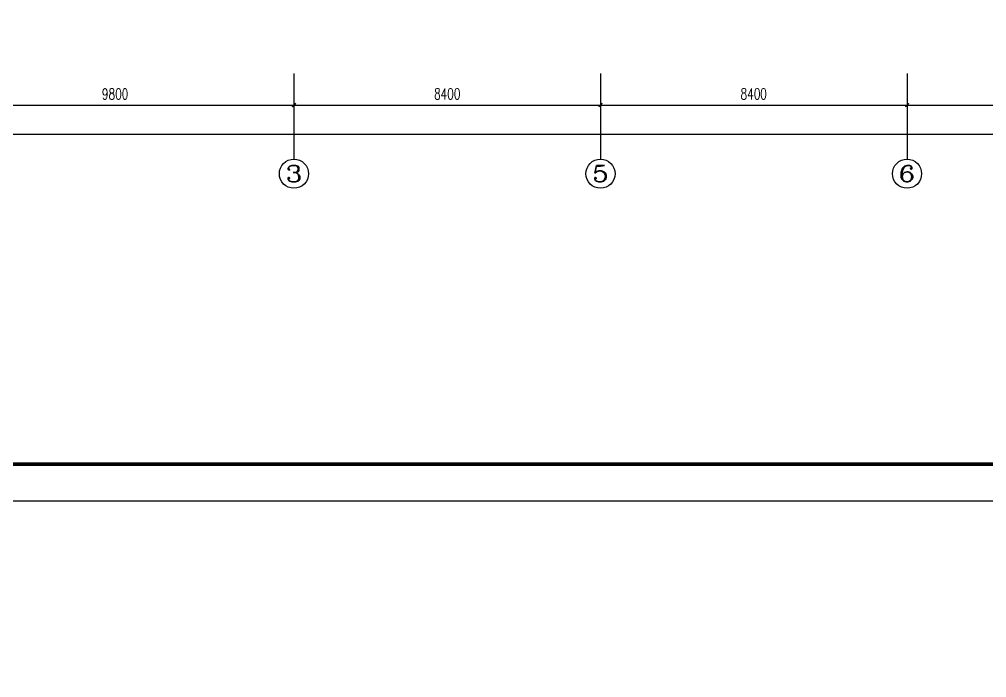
# Model space of a CAD drawing. Extents: x 2166032 to 5302137, y 581493 to 2416206.
# Drawn here: x 2570464 to 2596971, y 1105586 to 1123625 of the extents above; entities that cross this region are included whole.
import ezdxf
from ezdxf.enums import TextEntityAlignment as Align

# ---------------------------------------------------------------- set-up
doc = ezdxf.new("R2010")
doc.units = 0
doc.header["$LTSCALE"] = 1000
doc.header["$MEASUREMENT"] = 0
for name, color, linetype in [('AXIS', 3, 'Continuous'), ('AXIS_TEXT', 7, 'Continuous'), ('PUB_TITLE', 137, 'Continuous')]:
    doc.layers.add(name, color=color, linetype=linetype)
doc.styles.add('_TCH_AXIS', font='complex_.ttf')
doc.styles.add('COMPLEX', font='complex_.ttf')
doc.styles.add('DIM_FONT', font='simplex_.ttf', dxfattribs={"width": 0.7})
doc.dimstyles.new('DIMN', dxfattribs={"dimtxt": 300, "dimasz": 100, "dimexe": 250, "dimexo": 300, "dimgap": 150, "dimtad": 1, "dimdec": 0, "dimzin": 0, "dimdsep": 46, "dimtxsty": 'DIM_FONT', "dimblk": 'ARCHTICK', "dimcen": 0.09, "dimclrt": 7, "dimazin": 2, "dimtfac": 1, "dimtdec": 0, "dimtix": 1, "dimtmove": 2, "dimatfit": 3, "dimldrblk": 'ARCHTICK', "dimfxl": 1, "dimtolj": 1, "dimtzin": 0, "dimarcsym": 0})

# ---------------------------------------------------------------- blocks, each defined once
blk = doc.blocks.new('_ArchTick')
at = {"color": 0, "linetype": 'ByBlock', "const_width": 0.4}
blk.add_lwpolyline([(-0.5, -0.5), (0.5, 0.5)], dxfattribs=at)
blk = doc.blocks.new('*D2697')
at = {"layer": 'AXIS', "color": 0, "lineweight": -2}
for p, q in [((2568189, 1122138), (2568189, 1121027)), ((2577989, 1122138), (2577989, 1121027)), ((2568189, 1121277), (2577989, 1121277))]:
    blk.add_line(p, q, dxfattribs=at)
at = {"layer": 'Defpoints', "color": 0}
for p in [(2568189, 1122438), (2577989, 1122438), (2577989, 1121277)]:
    blk.add_point(p, dxfattribs=at)
at = {"layer": 'AXIS', "color": 0, "lineweight": -2, "xscale": 100, "yscale": 100, "zscale": 100, "rotation": 180}
blk.add_blockref('_ArchTick', (2568189, 1121277), dxfattribs=at)
at = {"layer": 'AXIS', "color": 0, "lineweight": -2, "xscale": 100, "yscale": 100, "zscale": 100}
blk.add_blockref('_ArchTick', (2577989, 1121277), dxfattribs=at)
at = {"layer": 'AXIS', "color": 7, "insert": (2573089, 1121579), "char_height": 300, "attachment_point": 5, "style": 'DIM_FONT'}
blk.add_mtext('\\A1;9800', dxfattribs=at)
blk = doc.blocks.new('*D2698')
at = {"layer": 'AXIS', "color": 0, "lineweight": -2}
for p, q in [((2577989, 1122138), (2577989, 1121027)), ((2586389, 1122138), (2586389, 1121027)), ((2577989, 1121277), (2586389, 1121277))]:
    blk.add_line(p, q, dxfattribs=at)
at = {"layer": 'Defpoints', "color": 0}
for p in [(2577989, 1122438), (2586389, 1122438), (2586389, 1121277)]:
    blk.add_point(p, dxfattribs=at)
at = {"layer": 'AXIS', "color": 0, "lineweight": -2, "xscale": 100, "yscale": 100, "zscale": 100, "rotation": 180}
blk.add_blockref('_ArchTick', (2577989, 1121277), dxfattribs=at)
at = {"layer": 'AXIS', "color": 0, "lineweight": -2, "xscale": 100, "yscale": 100, "zscale": 100}
blk.add_blockref('_ArchTick', (2586389, 1121277), dxfattribs=at)
at = {"layer": 'AXIS', "color": 7, "insert": (2582189, 1121582), "char_height": 300, "attachment_point": 5, "style": 'DIM_FONT'}
blk.add_mtext('\\A1;8400', dxfattribs=at)
blk = doc.blocks.new('*D2699')
at = {"layer": 'AXIS', "color": 0, "lineweight": -2}
for p, q in [((2586389, 1122138), (2586389, 1121027)), ((2594789, 1122138), (2594789, 1121027)), ((2586389, 1121277), (2594789, 1121277))]:
    blk.add_line(p, q, dxfattribs=at)
at = {"layer": 'Defpoints', "color": 0}
for p in [(2586389, 1122438), (2594789, 1122438), (2594789, 1121277)]:
    blk.add_point(p, dxfattribs=at)
at = {"layer": 'AXIS', "color": 0, "lineweight": -2, "xscale": 100, "yscale": 100, "zscale": 100, "rotation": 180}
blk.add_blockref('_ArchTick', (2586389, 1121277), dxfattribs=at)
at = {"layer": 'AXIS', "color": 0, "lineweight": -2, "xscale": 100, "yscale": 100, "zscale": 100}
blk.add_blockref('_ArchTick', (2594789, 1121277), dxfattribs=at)
at = {"layer": 'AXIS', "color": 7, "insert": (2590589, 1121582), "char_height": 300, "attachment_point": 5, "style": 'DIM_FONT'}
blk.add_mtext('\\A1;8400', dxfattribs=at)
blk = doc.blocks.new('*D2700')
at = {"layer": 'AXIS', "color": 0, "lineweight": -2}
for p, q in [((2594789, 1122138), (2594789, 1121027)), ((2603189, 1122138), (2603189, 1121027)), ((2594789, 1121277), (2603189, 1121277))]:
    blk.add_line(p, q, dxfattribs=at)
at = {"layer": 'Defpoints', "color": 0}
for p in [(2594789, 1122438), (2603189, 1122438), (2603189, 1121277)]:
    blk.add_point(p, dxfattribs=at)
at = {"layer": 'AXIS', "color": 0, "lineweight": -2, "xscale": 100, "yscale": 100, "zscale": 100, "rotation": 180}
blk.add_blockref('_ArchTick', (2594789, 1121277), dxfattribs=at)
at = {"layer": 'AXIS', "color": 0, "lineweight": -2, "xscale": 100, "yscale": 100, "zscale": 100}
blk.add_blockref('_ArchTick', (2603189, 1121277), dxfattribs=at)
at = {"layer": 'AXIS', "color": 7, "insert": (2598989, 1121582), "char_height": 300, "attachment_point": 5, "style": 'DIM_FONT'}
blk.add_mtext('\\A1;8400', dxfattribs=at)
blk = doc.blocks.new('*D2709')
at = {"layer": 'AXIS', "color": 0, "lineweight": -2}
for p, q in [((2567989, 1121838), (2567989, 1120227)), ((2645819, 1121838), (2645819, 1120227)), ((2567989, 1120477), (2645819, 1120477))]:
    blk.add_line(p, q, dxfattribs=at)
at = {"layer": 'Defpoints', "color": 0}
for p in [(2567989, 1122138), (2645819, 1122138), (2645819, 1120477)]:
    blk.add_point(p, dxfattribs=at)
at = {"layer": 'AXIS', "color": 0, "lineweight": -2, "xscale": 100, "yscale": 100, "zscale": 100, "rotation": 180}
blk.add_blockref('_ArchTick', (2567989, 1120477), dxfattribs=at)
at = {"layer": 'AXIS', "color": 0, "lineweight": -2, "xscale": 100, "yscale": 100, "zscale": 100}
blk.add_blockref('_ArchTick', (2645819, 1120477), dxfattribs=at)
at = {"layer": 'AXIS', "color": 7, "insert": (2606904, 1120779), "char_height": 300, "attachment_point": 5, "style": 'DIM_FONT'}
blk.add_mtext('\\A1;77830', dxfattribs=at)
blk = doc.blocks.new('_AXISO')
blk.add_circle((0, 0), 0.5)
at = {"layer": 'AXIS_TEXT', "style": 'COMPLEX', "width": 1.171875}
blk.add_attdef('A', text='', height=0.56, dxfattribs=at).set_placement((-0.25, -0.28), (0.25, -0.28), align=Align.FIT)

msp = doc.modelspace()

# ---------------------------------------------------------------- linework, layer by layer
msp.add_circle((2604640.5, 1020101.3), 438608.5)
at = {"layer": 'AXIS'}
for p, q in [((2577988.9, 1122138.2), (2577988.9, 1119795.5)), ((2586388.9, 1122138.2), (2586388.9, 1119795.5)), ((2594788.9, 1122138.2), (2594788.9, 1119795.5))]:
    msp.add_line(p, q, dxfattribs=at)
at = {"layer": 'PUB_TITLE'}
msp.add_lwpolyline([(2553070.3, 1110434.8), (2658170.3, 1110434.8), (2658170.3, 1169834.8), (2553070.3, 1169834.8)], close=True, dxfattribs=at)
at = {"layer": 'PUB_TITLE', "const_width": 100}
msp.add_lwpolyline([(2555570.3, 1111434.8), (2657170.3, 1111434.8), (2657170.3, 1168834.8), (2555570.3, 1168834.8)], close=True, dxfattribs=at)

# ---------------------------------------------------------------- block references
at = {"layer": 'AXIS'}
ref = msp.add_blockref('_AXISO', (2577988.9, 1119395.5), dxfattribs=dict(at, xscale=800, yscale=800, zscale=800))
ref.add_attrib('A', '3', dxfattribs={"layer": 'AXIS_TEXT', "height": 452.5, "style": '_TCH_AXIS', "width": 1.049113}).set_placement((2577762.6, 1119169.2), (2578215.2, 1119169.2), align=Align.FIT)
ref = msp.add_blockref('_AXISO', (2586388.9, 1119395.5), dxfattribs=dict(at, xscale=800, yscale=800, zscale=800))
ref.add_attrib('A', '5', dxfattribs={"layer": 'AXIS_TEXT', "height": 452.5, "style": '_TCH_AXIS', "width": 1.049113}).set_placement((2586162.6, 1119169.2), (2586615.2, 1119169.2), align=Align.FIT)
ref = msp.add_blockref('_AXISO', (2594788.9, 1119395.5), dxfattribs=dict(at, xscale=800, yscale=800, zscale=800))
ref.add_attrib('A', '6', dxfattribs={"layer": 'AXIS_TEXT', "height": 452.5, "style": '_TCH_AXIS', "width": 1.049113}).set_placement((2594562.6, 1119169.2), (2595015.2, 1119169.2), align=Align.FIT)

# ---------------------------------------------------------------- dimensions: what is measured, and where the dimension line sits
for p1, p2, distance, picture, middle in [((2568188.9, 1122438.2), (2577988.9, 1122438.2), -1160.8, '*D2697', (2573088.9, 1121578.8)), ((2577988.9, 1122438.2), (2586388.9, 1122438.2), -1160.8, '*D2698', (2582188.9, 1121582.2)), ((2586388.9, 1122438.2), (2594788.9, 1122438.2), -1160.8, '*D2699', (2590588.9, 1121582.2)), ((2594788.9, 1122438.2), (2603188.9, 1122438.2), -1160.8, '*D2700', (2598988.9, 1121582.2)), ((2567988.9, 1122138.2), (2645818.9, 1122138.2), -1660.8, '*D2709', (2606903.9, 1120778.8))]:
    dim = msp.add_aligned_dim(p1=p1, p2=p2, distance=distance, dimstyle='DIMN', dxfattribs=at)
    dim.commit()
    dim.dimension.update_dxf_attribs({"geometry": picture, "text_midpoint": middle})

doc.saveas('drawing.dxf')
